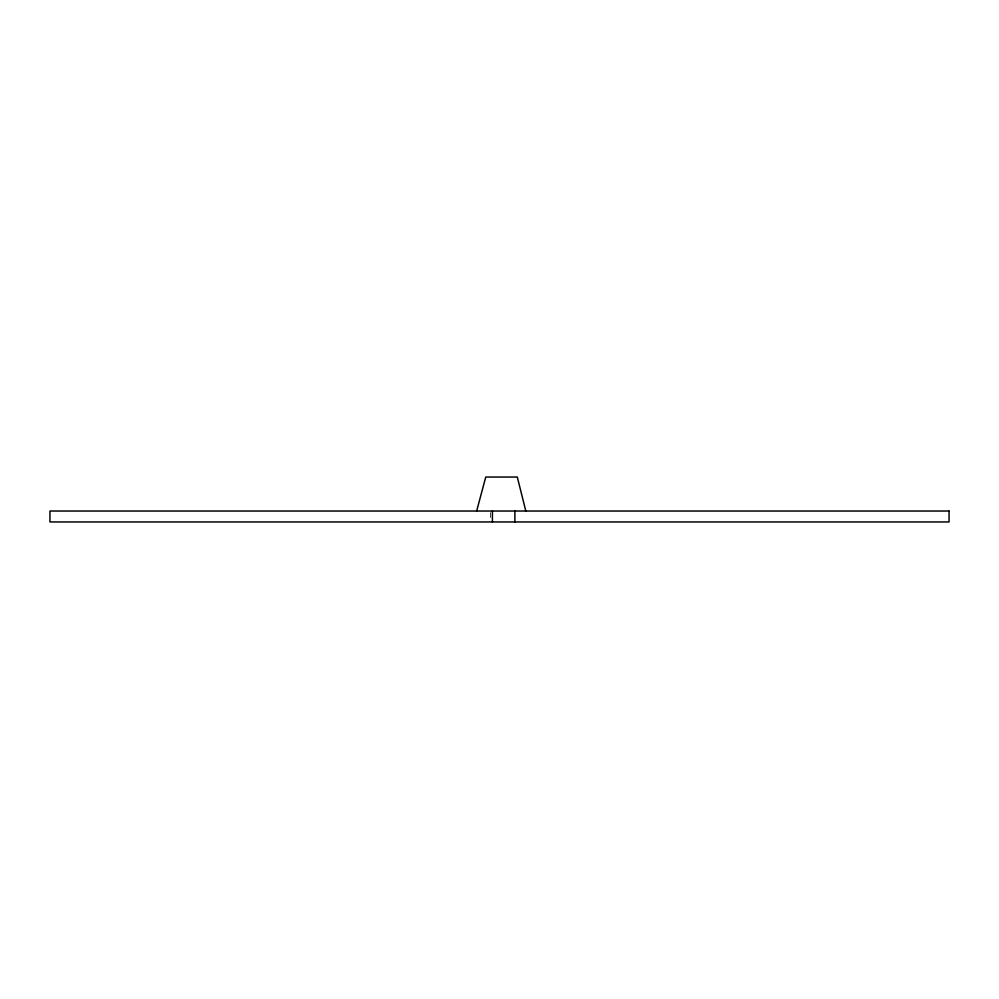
<?xml version="1.0" encoding="UTF-8"?>
<svg xmlns="http://www.w3.org/2000/svg" width="999" height="999" viewBox="0 0 999 999"><rect width="100%" height="100%" fill="white"/><g stroke="black" fill="none" stroke-linecap="round" stroke-linejoin="round"><path stroke-width="0.75" stroke-dasharray="5 3.75" d="M490.434 512.587L490.434 518.831"/><path stroke-width="1.5" d="M476.66 511.026L485.751 477.047L517.307 477.047L525.799 511.026M514.885 511.026L514.885 521.953M492.407 511.026L492.407 521.953M949.05 511.026L49.95 511.026L49.95 521.953L949.05 521.953L949.05 511.026"/></g></svg>
